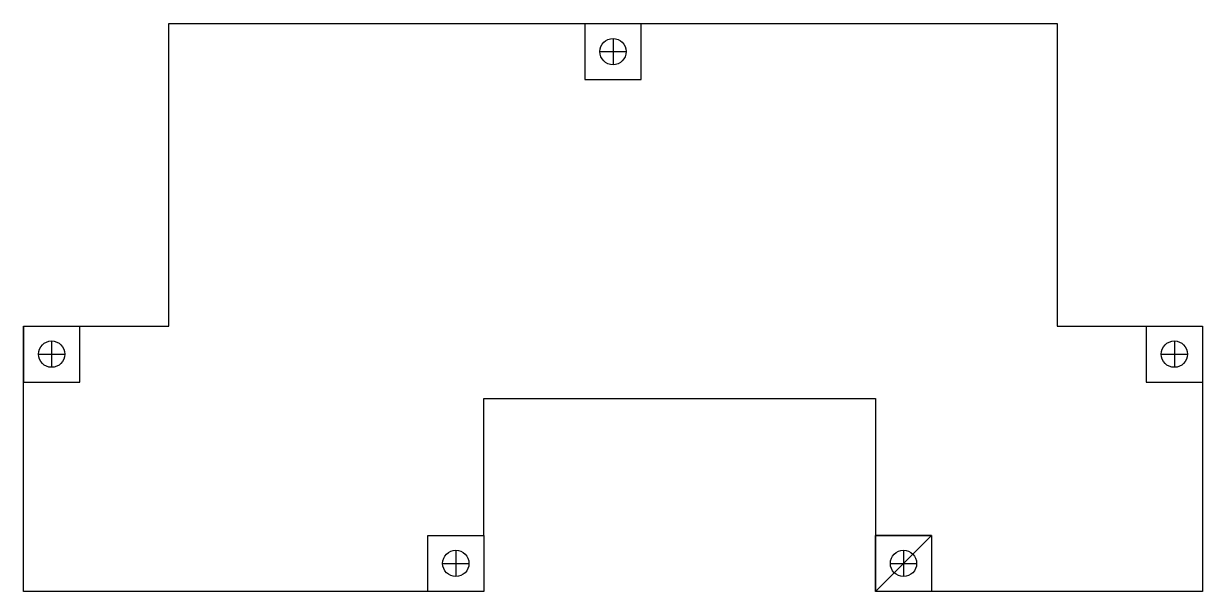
# Model space of a CAD drawing. Header units: millimetres. Extents: x -160 to 8, y -30 to 51.
import ezdxf

# ---------------------------------------------------------------- set-up
doc = ezdxf.new("R2010")
doc.units = ezdxf.units.MM

msp = doc.modelspace()

# ---------------------------------------------------------------- linework, layer by layer
for p, q in [((-76, 49.025), (-76, 45.275)), ((-77.875, 47.15), (-74.125, 47.15)), ((-156, 5.875), (-156, 2.125)), ((4, 5.875), (4, 2.125)), ((-157.875, 4), (-154.125, 4)), ((2.125, 4), (5.875, 4)), ((-98.4, -23.975), (-98.4, -27.725)), ((-34.6, -23.975), (-34.6, -27.725)), ((-100.275, -25.85), (-96.525, -25.85)), ((-36.475, -25.85), (-32.725, -25.85))]:
    msp.add_line(p, q)
for points in [[(-160, 8), (-139.3, 8), (-139.3, 51.15), (-12.7, 51.15), (-12.7, 8), (8, 8), (8, -29.85), (-38.6, -29.85), (-38.6, -21.85), (-30.6, -21.85), (-30.6, -29.85)], [(-80, 51.15), (-80, 43.15), (-72, 43.15), (-72, 51.15)], [(-160, 8), (-160, 0), (-152, 0), (-152, 8)], [(-102.4, -29.85), (-102.4, -21.85), (-94.4, -21.85), (-94.4, -29.85), (-160, -29.85), (-160, 8)], [(0, 8), (0, 0), (8, 0)], [(-94.4, -21.85), (-94.4, -2.35), (-38.6, -2.35), (-38.6, -21.85)], [(8, -29.85), (-38.6, -29.85), (-30.6, -21.85), (-38.6, -21.85), (-38.6, -29.85)]]:
    msp.add_lwpolyline(points)
for centre in [(-76, 47.15), (-156, 4), (4, 4), (-98.4, -25.85), (-34.6, -25.85)]:
    msp.add_circle(centre, 1.875)

doc.saveas('drawing.dxf')
